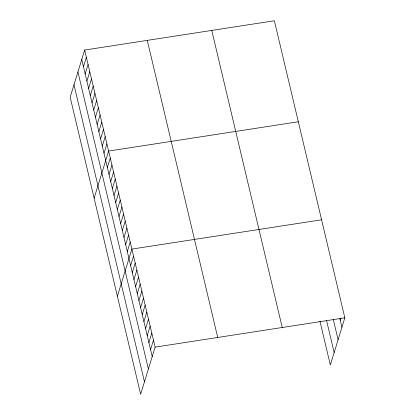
<?xml version="1.0" encoding="UTF-8"?>
<svg xmlns="http://www.w3.org/2000/svg" width="415" height="415" viewBox="0 0 415 415"><rect width="100%" height="100%" fill="white"/><g stroke="black" fill="none" stroke-linecap="round" stroke-linejoin="round"><path stroke-width="0.62" d="M84.665 50.044L70.166 97.167L140.633 394.25L155.132 347.127L84.665 50.044L274.367 20.75L344.834 317.833L330.335 364.956L319.955 321.189M83.462 66.722L86.377 57.26M85.174 73.937L88.084 64.47M86.885 81.153L89.796 71.686M88.597 88.369L91.508 78.902M90.309 95.585L93.219 86.118M92.021 102.796L94.931 93.334M93.733 110.011L96.643 100.549M95.44 117.227L98.355 107.76M97.152 124.443L100.067 114.976M98.863 131.659L101.779 122.192M100.575 138.875L103.491 129.407M102.287 146.085L105.197 136.623M103.999 153.301L106.909 143.834M94.122 198.178L108.621 151.05L298.328 121.756M107.371 167.52L110.281 158.053M109.031 174.523L111.946 165.056M110.691 181.526L113.606 172.059M112.356 188.529L115.266 179.062M114.016 195.527L116.926 186.065M115.676 202.53L118.586 193.068M117.336 209.534L120.251 200.072M118.996 216.537L121.911 207.069M120.661 223.54L123.571 214.073M122.321 230.543L125.231 221.076M123.981 237.546L126.891 228.079M125.641 244.549L128.557 235.082M127.301 251.552L130.217 242.085M117.378 296.211L131.877 249.088L321.578 219.794M130.626 265.559L133.537 256.091M132.286 272.556L135.197 263.094M133.946 279.56L136.857 270.098M135.606 286.563L138.522 277.101M137.266 293.566L140.182 284.099M138.932 300.569L141.842 291.102M140.592 307.572L143.502 298.105M142.252 314.575L145.162 305.108M143.912 321.578L146.827 312.111M145.572 328.581L148.487 319.114M147.237 335.585L150.147 326.117M148.897 342.588L151.807 333.12M150.557 349.586L153.467 340.124M340.259 320.297L340.99 317.926M155.132 347.127L344.834 317.833M339.844 318.544L341.924 327.3M333.255 319.301L338.101 339.724M326.548 320.432L334.158 352.527M211.764 30.414L282.231 327.497M147.268 40.374L217.73 337.457M81.75 59.511L152.217 356.589M77.927 71.935L148.394 369.018M73.989 84.743L144.456 381.821"/></g></svg>
